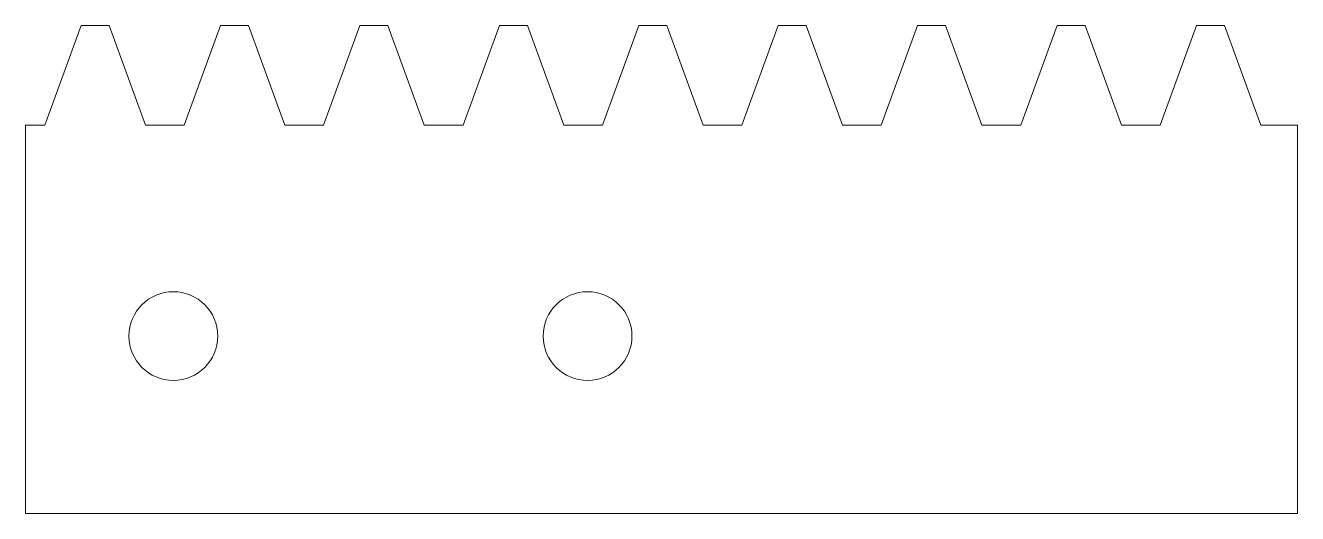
# Model space of a CAD drawing. Header units: millimetres. Extents: x 0 to 43, y 0 to 16.5.
import ezdxf

# ---------------------------------------------------------------- set-up
doc = ezdxf.new("R2010")
doc.units = ezdxf.units.MM

msp = doc.modelspace()

# ---------------------------------------------------------------- linework, layer by layer
at = {"color": 7, "linetype": 'Continuous', "lineweight": 15}
for p, q in [((0.655, 13.125), (1.883, 16.5)), ((2.829, 16.5), (1.883, 16.5)), ((4.058, 13.125), (2.829, 16.5)), ((5.367, 13.125), (6.595, 16.5)), ((7.542, 16.5), (6.595, 16.5)), ((8.77, 13.125), (7.542, 16.5)), ((10.079, 13.125), (11.308, 16.5)), ((12.254, 16.5), (11.308, 16.5)), ((13.483, 13.125), (12.254, 16.5)), ((14.792, 13.125), (16.02, 16.5)), ((16.967, 16.5), (16.02, 16.5)), ((18.195, 13.125), (16.967, 16.5)), ((19.504, 13.125), (20.733, 16.5)), ((21.679, 16.5), (20.733, 16.5)), ((22.907, 13.125), (21.679, 16.5)), ((24.217, 13.125), (25.445, 16.5)), ((26.391, 16.5), (25.445, 16.5)), ((27.62, 13.125), (26.391, 16.5)), ((28.929, 13.125), (30.157, 16.5)), ((31.104, 16.5), (30.157, 16.5)), ((32.332, 13.125), (31.104, 16.5)), ((33.641, 13.125), (34.87, 16.5)), ((35.816, 16.5), (34.87, 16.5)), ((37.044, 13.125), (35.816, 16.5)), ((38.354, 13.125), (39.582, 16.5)), ((40.528, 16.5), (39.582, 16.5)), ((41.757, 13.125), (40.528, 16.5)), ((0.655, 13.125), (0, 13.125)), ((0, 13.125), (0, 0)), ((4.058, 13.125), (5.367, 13.125)), ((8.77, 13.125), (10.079, 13.125)), ((13.483, 13.125), (14.792, 13.125)), ((18.195, 13.125), (19.504, 13.125)), ((22.907, 13.125), (24.217, 13.125)), ((27.62, 13.125), (28.929, 13.125)), ((32.332, 13.125), (33.641, 13.125)), ((37.044, 13.125), (38.354, 13.125)), ((41.757, 13.125), (43, 13.125)), ((43, 0), (43, 13.125)), ((0, 0), (43, 0))]:
    msp.add_line(p, q, dxfattribs=at)
for centre in [(5, 6), (19, 6)]:
    msp.add_circle(centre, 1.5, dxfattribs=at)

doc.saveas('drawing.dxf')
